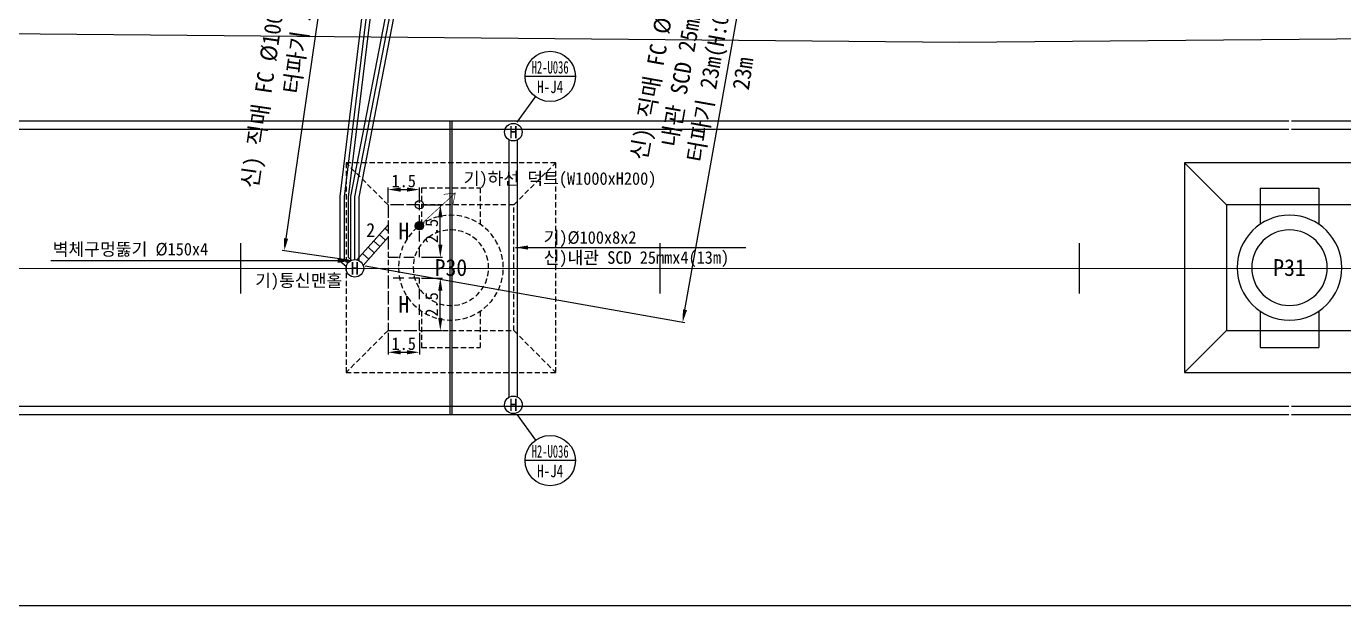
# Model space of a CAD drawing. Extents: x -230 to 359, y 103089 to 103233.
# Drawn here: x 41.6 to 104.4, y 103096.8 to 103124.4 of the extents above; entities that cross this region are included whole.
import ezdxf
from ezdxf.enums import TextEntityAlignment as Align

# ---------------------------------------------------------------- set-up
doc = ezdxf.new("R2010")
doc.units = 0
doc.header["$MEASUREMENT"] = 0
doc.linetypes.add('DASHED2', pattern=[0.375, 0.25, -0.125])
doc.linetypes.add('HIDDEN', pattern=[0.375, 0.25, -0.125])
doc.layers.get('DEFPOINTS').update_dxf_attribs({"linetype": 'CONTINUOUS'})
for name, color, linetype in [('TT-LINE', 7, 'CONTINUOUS'), ('TT-MANH', 4, 'CONTINUOUS'), ('TX-PAPR', 2, 'CONTINUOUS'), ('TZ-BASE', 253, 'CONTINUOUS'), ('TZ-DIMS', 1, 'CONTINUOUS'), ('TZ-LEAL', 1, 'CONTINUOUS'), ('TZ-LEAT', 3, 'CONTINUOUS'), ('TZ-LINE', 7, 'CONTINUOUS'), ('TZ-TEX2', 3, 'CONTINUOUS'), ('TZ-TEXT', 6, 'CONTINUOUS')]:
    doc.layers.add(name, color=color, linetype=linetype)
doc.styles.add('GR', font='GulimChe.ttf')
doc.styles.get("Standard").update_dxf_attribs({"font": 'GulimChe.ttf'})
doc.linetypes.add('ZIGZAG', pattern='A,0.00254,-5.08,[131,ltypeshp.shx,S=5.08,R=0,X=-5.08,Y=0],-10.16,[131,ltypeshp.shx,S=5.08,R=180,X=5.08,Y=0],-5.08', length=20.32254)
doc.dimstyles.new('D200', dxfattribs={"dimscale": 0.2, "dimtxt": 3, "dimasz": 3, "dimexe": 0.5, "dimexo": 0.5, "dimgap": 0.5, "dimtad": 1, "dimdec": 0, "dimzin": 1, "dimdsep": 46, "dimlunit": 6, "dimtxsty": 'Standard', "dimcen": 1, "dimclrd": 1, "dimclre": 1, "dimclrt": 3, "dimadec": 0, "dimazin": 0, "dimtfac": 1, "dimtdec": 0, "dimtix": 1, "dimtmove": 2, "dimatfit": 3, "dimfxl": 0, "dimtvp": 2, "dimlwd": -1, "dimlwe": -1, "dimarcsym": 0})

# ---------------------------------------------------------------- blocks, each defined once
blk = doc.blocks.new('*D15')
at = {"layer": 'DEFPOINTS', "color": 0}
for p in [(58.836, 103109.913), (60.336, 103109.913), (60.336, 103108.88)]:
    blk.add_point(p, dxfattribs=at)
at = {"layer": 'TZ-DIMS', "color": 1}
for p, q in [((58.836, 103109.813), (58.836, 103108.78)), ((60.336, 103109.813), (60.336, 103108.78)), ((59.436, 103108.88), (59.736, 103108.88))]:
    blk.add_line(p, q, dxfattribs=at)
for points in [[(59.436, 103108.98), (59.436, 103108.78), (58.836, 103108.88)], [(59.736, 103108.98), (59.736, 103108.78), (60.336, 103108.88)]]:
    blk.add_solid(points, dxfattribs=at)
at = {"layer": 'TZ-DIMS', "color": 3, "insert": (59.586, 103109.288), "char_height": 0.6, "attachment_point": 5}
blk.add_mtext('1.5', dxfattribs=at)
blk = doc.blocks.new('*D16')
at = {"layer": 'DEFPOINTS', "color": 0}
for p in [(60.336, 103112.413), (61.332, 103112.413), (60.336, 103109.913)]:
    blk.add_point(p, dxfattribs=at)
at = {"layer": 'TZ-DIMS', "color": 1}
for p, q in [((60.436, 103112.413), (61.432, 103112.413)), ((61.332, 103110.513), (61.332, 103111.813)), ((60.436, 103109.913), (61.432, 103109.913))]:
    blk.add_line(p, q, dxfattribs=at)
for points in [[(61.232, 103111.813), (61.432, 103111.813), (61.332, 103112.413)], [(61.232, 103110.513), (61.432, 103110.513), (61.332, 103109.913)]]:
    blk.add_solid(points, dxfattribs=at)
at = {"layer": 'TZ-DIMS', "color": 3, "insert": (60.925, 103111.163), "char_height": 0.6, "attachment_point": 5, "rotation": 90}
blk.add_mtext('2.5', dxfattribs=at)
blk = doc.blocks.new('*D23')
at = {"layer": 'DEFPOINTS', "color": 0}
for p in [(60.336, 103116.637), (58.836, 103115.913), (60.336, 103115.913)]:
    blk.add_point(p, dxfattribs=at)
at = {"layer": 'TZ-DIMS', "color": 1}
for p, q in [((58.836, 103116.013), (58.836, 103116.737)), ((59.436, 103116.637), (59.736, 103116.637)), ((60.336, 103116.013), (60.336, 103116.737))]:
    blk.add_line(p, q, dxfattribs=at)
for points in [[(59.436, 103116.737), (59.436, 103116.537), (58.836, 103116.637)], [(59.736, 103116.737), (59.736, 103116.537), (60.336, 103116.637)]]:
    blk.add_solid(points, dxfattribs=at)
at = {"layer": 'TZ-DIMS', "color": 3, "insert": (59.586, 103117.045), "char_height": 0.6, "attachment_point": 5}
blk.add_mtext('1.5', dxfattribs=at)
blk = doc.blocks.new('*D24')
at = {"layer": 'DEFPOINTS', "color": 0}
for p in [(60.336, 103115.913), (61.332, 103115.913), (60.336, 103113.413)]:
    blk.add_point(p, dxfattribs=at)
at = {"layer": 'TZ-DIMS', "color": 1}
for p, q in [((60.436, 103115.913), (61.432, 103115.913)), ((61.332, 103114.013), (61.332, 103115.313)), ((60.436, 103113.413), (61.432, 103113.413))]:
    blk.add_line(p, q, dxfattribs=at)
for points in [[(61.232, 103115.313), (61.432, 103115.313), (61.332, 103115.913)], [(61.232, 103114.013), (61.432, 103114.013), (61.332, 103113.413)]]:
    blk.add_solid(points, dxfattribs=at)
at = {"layer": 'TZ-DIMS', "color": 3, "insert": (60.925, 103114.663), "char_height": 0.6, "attachment_point": 5, "rotation": 90}
blk.add_mtext('2.5', dxfattribs=at)
blk = doc.blocks.new('*D25')
at = {"layer": 'DEFPOINTS', "color": 0, "ltscale": 2}
for p in [(57.38, 103137.625), (60.549, 103137.163), (57.056, 103113.251)]:
    blk.add_point(p, dxfattribs=at)
at = {"layer": 'TZ-TEXT', "color": 1, "ltscale": 2}
for p, q in [((60.45, 103137.177), (57.281, 103137.64)), ((53.974, 103114.308), (57.293, 103137.032)), ((56.957, 103113.266), (53.788, 103113.728))]:
    blk.add_line(p, q, dxfattribs=at)
for points in [[(57.194, 103137.046), (57.392, 103137.017), (57.38, 103137.625)], [(53.875, 103114.322), (54.073, 103114.293), (53.887, 103113.714)]]:
    blk.add_solid(points, dxfattribs=at)
at = {"layer": 'TZ-TEXT', "color": 3, "ltscale": 2, "insert": (54.332, 103125.86), "char_height": 0.8, "attachment_point": 5, "rotation": 81.69017}
blk.add_mtext('{\\C6;신) 직매 FC Ø100x2, 내관 SCD 25mmx4,\\P터파기 23m(H:0.76)}', dxfattribs=at)
blk = doc.blocks.new('*D43')
at = {"layer": 'DEFPOINTS', "color": 0, "ltscale": 2}
for p in [(61.932, 103137.13), (77.176, 103134.422), (57.651, 103113.025)]:
    blk.add_point(p, dxfattribs=at)
at = {"layer": 'TZ-TEXT', "color": 1, "ltscale": 2}
for p, q in [((62.03, 103137.112), (77.274, 103134.405)), ((73, 103110.909), (77.071, 103133.832)), ((57.749, 103113.008), (72.993, 103110.301))]:
    blk.add_line(p, q, dxfattribs=at)
for points in [[(76.972, 103133.849), (77.169, 103133.814), (77.176, 103134.422)], [(72.901, 103110.926), (73.098, 103110.891), (72.895, 103110.318)]]:
    blk.add_solid(points, dxfattribs=at)
at = {"layer": 'TZ-TEXT', "color": 3, "ltscale": 2, "insert": (73.067, 103122.72), "char_height": 0.8, "attachment_point": 5, "rotation": 79.92957}
blk.add_mtext('{\\C6;신) 직매 FC Ø100x2,\\P내관 SCD 25mmx4,\\P터파기 23m(H:0.76)}', dxfattribs=at)

msp = doc.modelspace()

# ---------------------------------------------------------------- hatches: boundary and pattern name
at = {"layer": 'TZ-LINE'}
h = msp.add_hatch(color=256, dxfattribs=at)
h.dxf.hatch_style = 1
h.paths.add_polyline_path([(60.136, 103114.913, 1), (60.536, 103114.913, 1)])

# ---------------------------------------------------------------- linework, layer by layer
at = {"layer": 'TT-LINE', "linetype": 'ByBlock'}
for points in [[(64.618, 103106.744), (64.616, 103119.005)], [(65.018, 103106.744), (65.016, 103119.005)]]:
    msp.add_lwpolyline(points, dxfattribs=at)
at = {"layer": 'TT-MANH'}
for centre in [(64.816, 103119.374), (57.256, 103112.882), (64.818, 103106.374)]:
    msp.add_circle(centre, 0.42, dxfattribs=at)
at = {"layer": 'TX-PAPR'}
msp.add_lwpolyline([(0, 103096.8), (159.2, 103096.8), (159.2, 103200), (0, 103200)], close=True, dxfattribs=at)
at = {"layer": 'TZ-BASE', "extrusion": (0, 0, -1)}
for p, q in [((26.903, 103119.913), (101.803, 103119.911)), ((61.786, 103119.913), (61.786, 103105.913)), ((61.886, 103119.913), (61.886, 103105.913)), ((101.933, 103119.911), (138.707, 103119.91)), ((26.903, 103119.513), (101.803, 103119.511)), ((101.933, 103119.511), (138.728, 103119.51)), ((98.836, 103115.912), (96.836, 103117.912)), ((100.436, 103116.712), (103.236, 103116.712)), ((100.436, 103116.712), (100.436, 103114.984)), ((103.236, 103116.712), (103.236, 103114.984)), ((51.821, 103111.682), (51.821, 103114.082)), ((71.821, 103111.682), (71.821, 103114.082)), ((91.821, 103111.681), (91.821, 103114.081)), ((100.436, 103110.841), (100.436, 103109.113)), ((103.236, 103110.841), (103.236, 103109.113)), ((98.836, 103109.913), (96.836, 103107.913)), ((100.436, 103109.113), (103.236, 103109.113)), ((26.903, 103106.313), (101.803, 103106.311)), ((26.903, 103105.913), (101.803, 103105.911)), ((101.933, 103106.311), (139.417, 103106.31)), ((101.933, 103105.911), (139.438, 103105.91))]:
    msp.add_line(p, q, dxfattribs=at)
at = {"layer": 'TZ-BASE', "linetype": 'DASHED2', "extrusion": (0, 0, -1)}
for p, q in [((58.836, 103115.913), (56.836, 103117.913)), ((64.836, 103115.913), (66.836, 103117.913)), ((60.436, 103116.713), (60.436, 103114.984)), ((60.436, 103116.713), (63.236, 103116.713)), ((63.236, 103116.713), (63.236, 103114.984)), ((60.436, 103110.842), (60.436, 103109.113)), ((63.236, 103110.842), (63.236, 103109.113)), ((58.836, 103109.913), (56.836, 103107.913)), ((64.836, 103109.913), (66.836, 103107.913)), ((60.436, 103109.113), (63.236, 103109.113))]:
    msp.add_line(p, q, dxfattribs=at)
at = {"layer": 'TZ-BASE'}
msp.add_lwpolyline([(122.146, 103119.91), (120.304, 103123.958), (86.08, 103123.648), (28.198, 103124.17), (-0.2, 103122.688)], dxfattribs=at)
at = {"layer": 'TZ-BASE', "linetype": 'DASHED2', "extrusion": (0, 0, -1)}
for points in [[(-66.836, 103117.913), (-56.836, 103117.913), (-56.836, 103107.913), (-66.836, 103107.913)], [(-64.836, 103115.913), (-58.836, 103115.913), (-58.836, 103109.913), (-64.836, 103109.913)]]:
    msp.add_lwpolyline(points, close=True, dxfattribs=at)
at = {"layer": 'TZ-BASE', "extrusion": (0, 0, -1)}
for points in [[(-106.836, 103117.912), (-96.836, 103117.912), (-96.836, 103107.913), (-106.836, 103107.913)], [(-104.836, 103115.912), (-98.836, 103115.912), (-98.836, 103109.913), (-104.836, 103109.913)]]:
    msp.add_lwpolyline(points, close=True, dxfattribs=at)
msp.add_lwpolyline([(0.2, 103112.883), (-139.074, 103112.88)], dxfattribs=at)
at = {"layer": 'TZ-BASE', "linetype": 'DASHED2', "extrusion": (0, 0, -1)}
for radius in [2.5, 1.8]:
    msp.add_circle((-61.836, 103112.913), radius, dxfattribs=at)
at = {"layer": 'TZ-BASE', "extrusion": (0, 0, -1)}
for radius in [2.5, 1.8]:
    msp.add_circle((-101.836, 103112.913), radius, dxfattribs=at)
at = {"layer": 'TZ-LEAL'}
for p, q in [((67.773, 103122.032), (65.373, 103122.032)), ((64.992, 103119.857), (65.879, 103121.053)), ((64.992, 103105.892), (65.879, 103104.696)), ((67.773, 103103.717), (65.373, 103103.717))]:
    msp.add_line(p, q, dxfattribs=at)
for centre in [(66.573, 103122.032), (66.573, 103103.717)]:
    msp.add_circle(centre, 1.2, dxfattribs=at)
at = {"layer": 'TZ-LINE'}
for points in [[(56.845, 103112.966), (56.556, 103113.209), (56.556, 103116.305), (59.1, 103137.187)], [(57.056, 103113.251), (57.056, 103116.312), (61.098, 103137.168)], [(57.102, 103113.272), (56.956, 103113.395), (56.956, 103116.281), (59.497, 103137.138)], [(57.456, 103113.251), (57.456, 103116.274), (61.49, 103137.092)], [(57.352, 103113.291), (58.836, 103114.964)], [(58.836, 103114.647), (58.679, 103114.787)], [(57.651, 103113.025), (58.836, 103114.362)], [(58.447, 103113.923), (58.148, 103114.189)], [(58.713, 103114.222), (58.413, 103114.488)], [(57.916, 103113.325), (57.617, 103113.59)], [(58.182, 103113.624), (57.882, 103113.889)]]:
    msp.add_lwpolyline(points, dxfattribs=at)
at = {"layer": 'TZ-LINE', "linetype": 'ZIGZAG', "ltscale": 0.039}
for points in [[(56.934, 103113.152), (56.756, 103113.302), (56.756, 103116.293), (59.299, 103137.163)], [(57.256, 103113.302), (57.256, 103116.293), (61.294, 103137.13)]]:
    msp.add_lwpolyline(points, dxfattribs=at)
at = {"layer": 'TZ-LINE', "const_width": 0.03}
for points in [[(60.336, 103114.913), (62.046, 103116.473)], [(61.496, 103116.411), (62.046, 103116.473), (61.934, 103115.931)]]:
    msp.add_lwpolyline(points, dxfattribs=at)
at = {"layer": 'TZ-LINE', "linetype": 'HIDDEN', "ltscale": 2}
for points in [[(58.836, 103113.413), (60.336, 103113.413), (60.336, 103115.913), (58.836, 103115.913)], [(58.836, 103109.913), (60.336, 103109.913), (60.336, 103112.413), (58.836, 103112.413)]]:
    msp.add_lwpolyline(points, close=True, dxfattribs=at)
at = {"layer": 'TZ-LINE'}
for centre in [(60.336, 103115.913), (60.336, 103114.913)]:
    msp.add_circle(centre, 0.2, dxfattribs=at)

# ---------------------------------------------------------------- texts
at = {"layer": 'TT-MANH', "linetype": 'ByBlock', "style": 'GR'}
for p in [(64.818, 103119.374), (57.256, 103112.882), (64.818, 103106.374)]:
    msp.add_text('H', height=0.6, dxfattribs=at).set_placement(p, align=Align.MIDDLE)
at = {"layer": 'TZ-LEAT', "style": 'GR'}
for s, width, p in [('H2-U036', 0.65, (66.571, 103122.464)), ('H-J4', 0.8, (66.571, 103121.532)), ('H2-U036', 0.65, (66.571, 103104.149)), ('H-J4', 0.8, (66.571, 103103.217))]:
    msp.add_text(s, height=0.6, dxfattribs=dict(at, width=width)).set_placement(p, align=Align.MIDDLE)
at = {"layer": 'TZ-LEAT'}
for s, height, p in [('기)하선 덕트(W1000xH200)', 0.6, (67.042, 103117.123)), ('2', 0.667, (58.01, 103114.705)), ('기)통신맨홀', 0.6, (54.576, 103112.268))]:
    msp.add_text(s, height=height, dxfattribs=at).set_placement(p, align=Align.MIDDLE)
msp.add_text('기)Ø100x8x2', height=0.6, rotation=0.05182, dxfattribs=at).set_placement((66.258, 103114.352), align=Align.MIDDLE_LEFT)
at = {"layer": 'TZ-TEX2'}
for s, p in [('H', (59.586, 103114.663)), ('P30', (61.836, 103112.913)), ('P31', (101.836, 103112.913)), ('H', (59.586, 103111.163))]:
    msp.add_text(s, height=0.8, dxfattribs=at).set_placement(p, align=Align.MIDDLE)
at = {"layer": 'TZ-TEXT'}
for s, p in [('벽체구멍뚫기 Ø150x4', (42.841, 103113.792)), ('신)내관 SCD 25mmx4(13m)', (66.258, 103113.394))]:
    msp.add_text(s, height=0.6, rotation=0.05182, dxfattribs=at).set_placement(p, align=Align.MIDDLE_LEFT)
at = {"layer": 'TZ-TEXT', "ltscale": 2, "insert": (75.767, 103122.167), "char_height": 0.8, "attachment_point": 5, "rotation": 81.69017}
msp.add_mtext('23m', dxfattribs=at)

# ---------------------------------------------------------------- dimensions: what is measured, and where the dimension line sits
at = {"layer": 'TZ-DIMS'}
for base, p1, p2, picture, middle in [((60.336, 103116.637), (58.836, 103115.913), (60.336, 103115.913), '*D23', (59.586, 103117.045)), ((60.336, 103108.88), (58.836, 103109.913), (60.336, 103109.913), '*D15', (59.586, 103109.288))]:
    dim = msp.add_linear_dim(base=base, p1=p1, p2=p2, dimstyle='D200', override={"dimdec": 1}, dxfattribs=at)
    dim.commit()
    dim.dimension.update_dxf_attribs({"geometry": picture, "text_midpoint": middle})
for base, p1, p2, picture, middle in [((61.332, 103115.913), (60.336, 103113.413), (60.336, 103115.913), '*D24', (60.925, 103114.663)), ((61.332, 103112.413), (60.336, 103109.913), (60.336, 103112.413), '*D16', (60.925, 103111.163))]:
    dim = msp.add_linear_dim(base=base, p1=p1, p2=p2, angle=90, dimstyle='D200', override={"dimdec": 1}, dxfattribs=at)
    dim.commit()
    dim.dimension.update_dxf_attribs({"geometry": picture, "text_midpoint": middle})
at = {"layer": 'TZ-TEXT', "ltscale": 2}
for p1, p2, distance, text, picture, middle in [((57.056, 103113.251), (60.549, 103137.163), 3.203, '{\\C6;신) 직매 FC Ø100x2, 내관 SCD 25mmx4,\\P터파기 23m(H:0.76)}', '*D25', (54.332, 103125.86)), ((57.651, 103113.025), (61.932, 103137.13), -15.483, '{\\C6;신) 직매 FC Ø100x2,\\P내관 SCD 25mmx4,\\P터파기 23m(H:0.76)}', '*D43', (73.067, 103122.72))]:
    dim = msp.add_aligned_dim(p1=p1, p2=p2, distance=distance, text=text, dimstyle='D200', override={"dimtxt": 4}, dxfattribs=at)
    dim.commit()
    dim.dimension.update_dxf_attribs({"geometry": picture, "text_midpoint": middle})

# ---------------------------------------------------------------- leaders
at = {"layer": 'TZ-LEAL'}
for points in [[(64.916, 103113.873), (75.91, 103113.873)], [(57.039, 103113.242), (42.755, 103113.242, -0.309)]]:
    msp.add_leader(points, dimstyle='D200', dxfattribs=at)

doc.saveas('drawing.dxf')
